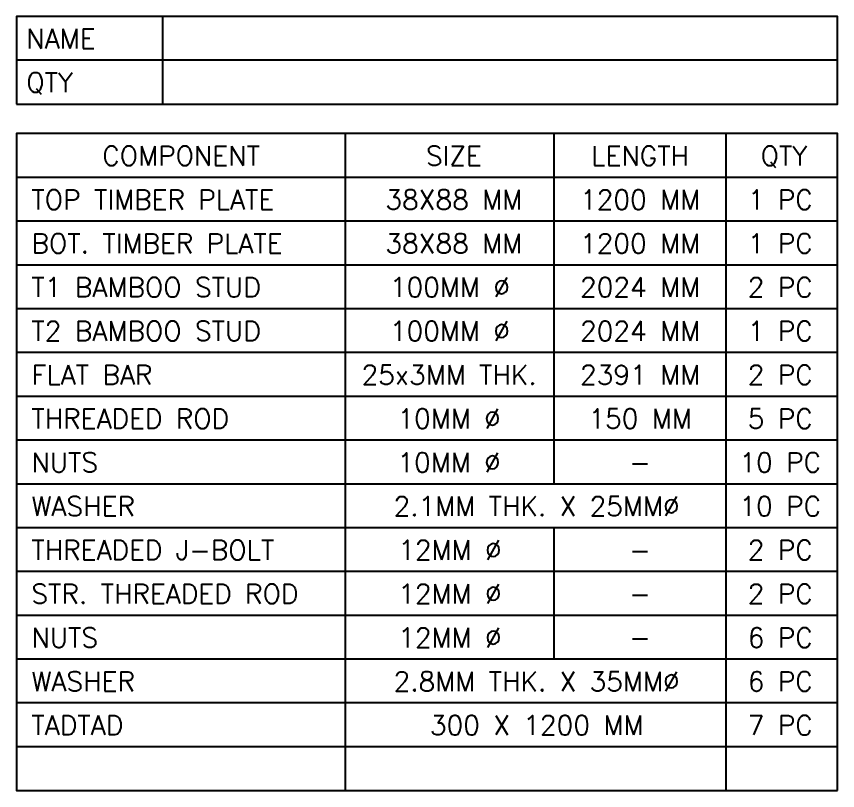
# Model space of a CAD drawing. Header units: inches. Extents: x 26 to 4245, y 11 to 9278.
# Drawn here: x 26 to 4245, y 11 to 3989 of the extents above; entities that cross this region are included whole.
import ezdxf
from ezdxf.enums import TextEntityAlignment as Align

# ---------------------------------------------------------------- set-up
doc = ezdxf.new("R2010")
doc.units = ezdxf.units.IN
doc.header["$MEASUREMENT"] = 0
doc.layers.add('0-S2', color=2, linetype='Continuous')
doc.layers.add('A-Main Text', color=3, linetype='Continuous')
doc.styles.add('LEROY', font='simplex.shx')

msp = doc.modelspace()

# ---------------------------------------------------------------- linework, layer by layer
at = {"layer": '0-S2'}
for p, q in [((776.5, 3988.6), (776.5, 3538.6)), ((4245.1, 3763.6), (26.5, 3763.6)), ((1717.9, 11.4), (1717.9, 3386.4)), ((2789.1, 1586.4), (2789.1, 3386.4)), ((3672.4, 11.4), (3672.4, 3386.4)), ((4245.1, 3161.4), (26.5, 3161.4)), ((4245.1, 2936.4), (26.5, 2936.4)), ((4245.1, 2711.4), (26.5, 2711.4)), ((4245.1, 2486.4), (26.5, 2486.4)), ((4245.1, 2261.4), (26.5, 2261.4)), ((4245.1, 2036.4), (26.5, 2036.4)), ((4245.1, 1811.4), (26.5, 1811.4)), ((4245.1, 1586.4), (26.5, 1586.4)), ((4245.1, 1361.4), (26.5, 1361.4)), ((2789.1, 686.4), (2789.1, 1361.4)), ((4245.1, 1136.4), (26.5, 1136.4)), ((4245.1, 911.4), (26.5, 911.4)), ((4245.1, 686.4), (26.5, 686.4)), ((4245.1, 461.4), (26.5, 461.4)), ((4245.1, 236.4), (26.5, 236.4))]:
    msp.add_line(p, q, dxfattribs=at)
for points in [[(26.5, 3538.6), (4245.1, 3538.6), (4245.1, 3988.6), (26.5, 3988.6)], [(4245.1, 11.4), (4245.1, 3386.4), (26.5, 3386.4), (26.5, 11.4)]]:
    msp.add_lwpolyline(points, close=True, dxfattribs=at)

# ---------------------------------------------------------------- texts
at = {"layer": 'A-Main Text', "style": 'LEROY'}
for s, p in [('NAME', (77.2, 3824.5)), ('QTY', (77.2, 3599.5))]:
    msp.add_text(s, height=100, dxfattribs=at).set_placement(p)
for s, p in [('COMPONENT', (872.2, 3222.3)), ('SIZE', (2273.7, 3222.3)), ('LENGTH', (3230.7, 3222.3)), ('QTY', (3969.8, 3222.3)), ('38X88 MM', (2273.7, 2997.3)), ('1200 MM', (3230.7, 2997.3)), ('1 PC', (3950.8, 2997.3)), ('38X88 MM', (2273.7, 2772.3)), ('1200 MM', (3230.7, 2772.3)), ('1 PC', (3950.8, 2772.3)), ('100MM ∅', (2253.5, 2547.3)), ('2024 MM', (3230.7, 2547.3)), ('2 PC', (3950.8, 2547.3)), ('100MM ∅', (2253.5, 2322.3)), ('2024 MM', (3230.7, 2322.3)), ('1 PC', (3950.8, 2322.3)), ('25x3MM THK.', (2249.3, 2097.3)), ('2391 MM', (3230.7, 2097.3)), ('2 PC', (3950.8, 2097.3)), ('10MM ∅', (2249.3, 1872.3)), ('150 MM', (3230.7, 1872.3)), ('5 PC', (3950.8, 1872.3)), ('10MM ∅', (2249.3, 1647.3)), ('10 PC', (3950.8, 1647.3)), ('-', (3230.7, 1647.3)), ('10 PC', (3950.8, 1422.3)), ('12MM ∅', (2253.5, 1197.3)), ('2 PC', (3950.8, 1197.3)), ('-', (3230.7, 1197.3)), ('12MM ∅', (2253.5, 972.3)), ('2 PC', (3950.8, 972.3)), ('-', (3230.7, 972.3)), ('12MM ∅', (2253.5, 747.3)), ('6 PC', (3950.8, 747.3)), ('-', (3230.7, 747.3)), ('6 PC', (3950.8, 522.3)), ('7 PC', (3950.8, 297.3))]:
    msp.add_text(s, height=100, dxfattribs=at).set_placement(p, align=Align.CENTER)
at = {"layer": 'A-Main Text', "char_height": 100, "style": 'LEROY'}
for s, insert, width, attachment_point in [('TOP TIMBER PLATE', (103.6, 3097.3), 1533.54, 1), ('BOT. TIMBER PLATE', (103.6, 2872.3), 1533.54, 1), ('T1 BAMBOO STUD', (103.6, 2647.3), 1399.607, 1), ('T2 BAMBOO STUD', (103.6, 2422.3), 1399.607, 1), ('FLAT BAR', (103.6, 2197.3), 1399.607, 1), ('THREADED ROD', (103.6, 1972.3), 1710.934, 1), ('NUTS', (103.6, 1747.3), 1399.607, 1), ('WASHER', (103.6, 1522.3), 1399.607, 1), ('2.1MM THK. X 25MM∅ ', (2699, 1522.3), 1841.691, 2), ('THREADED J-BOLT', (103.6, 1297.3), 1632.871, 1), ('STR. THREADED ROD', (103.6, 1072.3), 1980.468, 1), ('NUTS', (103.6, 847.3), 1399.607, 1), ('WASHER', (103.6, 622.3), 1399.607, 1), ('2.8MM THK. X 35MM∅ ', (2699, 622.3), 1841.691, 2), ('TADTAD', (103.6, 397.3), 1399.607, 1), ('300 X 1200 MM', (2699, 397.3), 1841.691, 2)]:
    msp.add_mtext(s, dxfattribs=dict(at, insert=insert, width=width, attachment_point=attachment_point))

doc.saveas('drawing.dxf')
